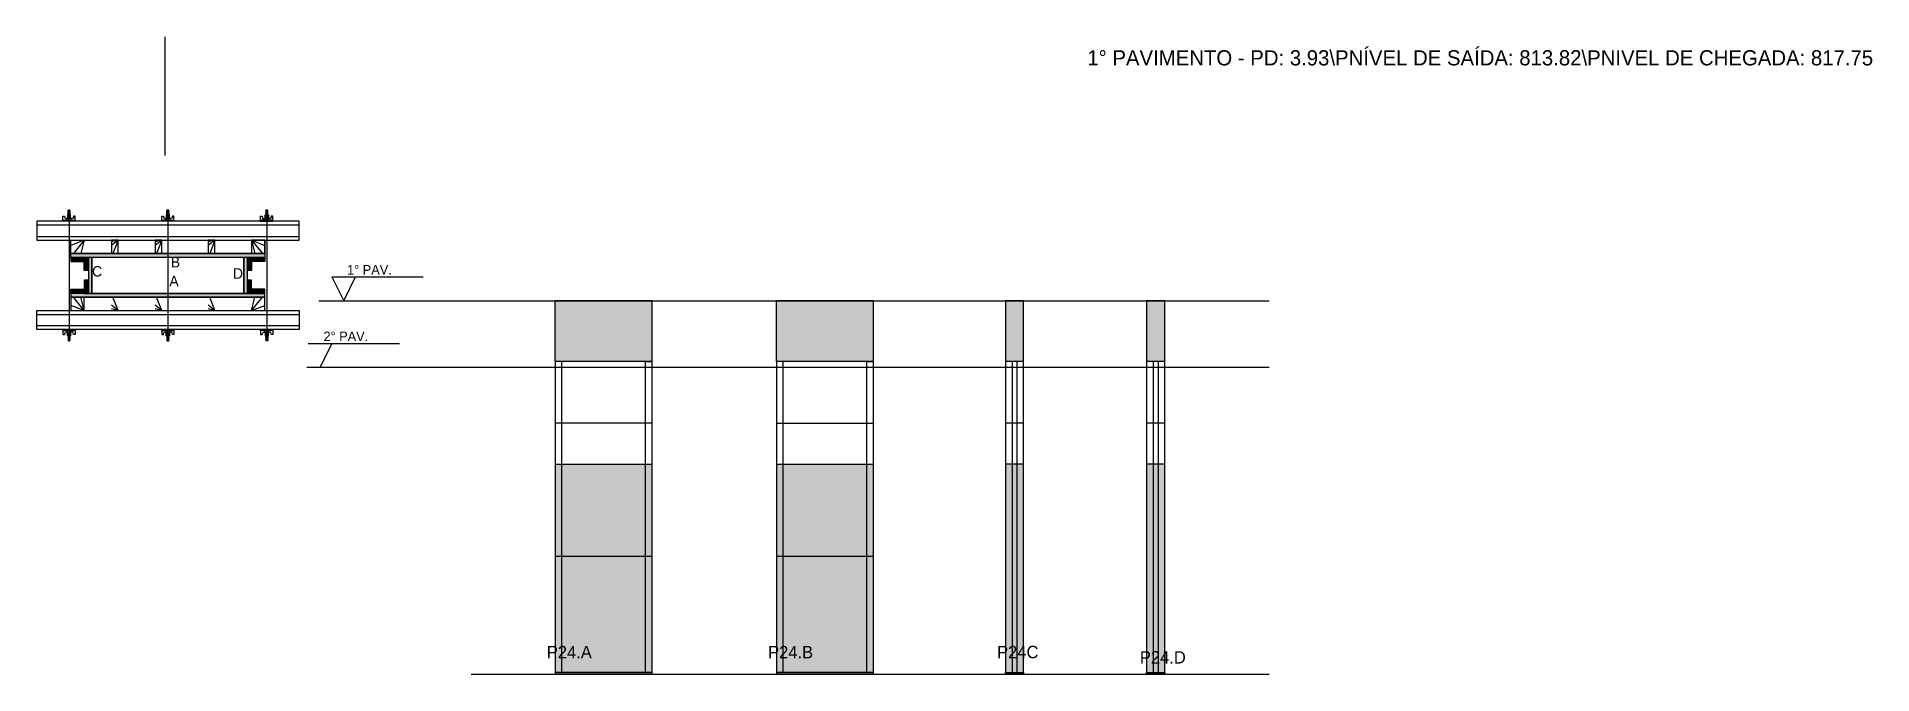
# Model space of a CAD drawing. Header units: metres. Extents: x 6286 to 8217, y 8660 to 9331.
import ezdxf

# ---------------------------------------------------------------- set-up
doc = ezdxf.new("R2010")
doc.units = ezdxf.units.M
for name, color, linetype in [('CHAPA', 7, 'Continuous'), ('COTA', 7, 'Continuous'), ('Hachura', 7, 'Continuous'), ('Madeira', 7, 'Continuous'), ('NIVEL 1° PAV.', 7, 'Continuous'), ('NIVEL 2° PAV.', 7, 'Continuous'), ('NOMENCLATURA', 7, 'Continuous'), ('Nível', 7, 'Continuous'), ('Painéis', 7, 'Continuous'), ('Perfil Metálico', 7, 'Continuous'), ('SARR_2.2x7', 7, 'Continuous'), ('SARRAFO', 7, 'Continuous'), ('Texto Seção', 7, 'Continuous'), ('TEXTO_GERAL', 7, 'Continuous')]:
    doc.layers.add(name, color=color, linetype=linetype)

msp = doc.modelspace()

# ---------------------------------------------------------------- hatches: boundary and pattern name
at = {"layer": 'COTA'}
h = msp.add_hatch(color=7, dxfattribs=at)
h.dxf.hatch_style = 1
h.paths.add_polyline_path([(6831.2, 8989.1), (6933.2, 8989.1), (6933.2, 8989.1), (6933.2, 9053.1), (6933.2, 9053.1), (6831.2, 9053.1), (6831.2, 9053.1), (6831.2, 8989.1)])
h = msp.add_hatch(color=7, dxfattribs=at)
h.dxf.hatch_style = 1
h.paths.add_polyline_path([(7064.1, 8989.1), (7166.1, 8989.1), (7166.1, 8989.1), (7166.1, 9053.1), (7166.1, 9053.1), (7064.1, 9053.1), (7064.1, 9053.1), (7064.1, 8989.1)])
h = msp.add_hatch(color=7, dxfattribs=at)
h.dxf.hatch_style = 1
h.paths.add_polyline_path([(7304.8, 8989.1), (7323.8, 8989.1), (7323.8, 8989.1), (7323.8, 9053.1), (7323.8, 9053.1), (7304.8, 9053.1), (7304.8, 9053.1), (7304.8, 8989.1)])
h = msp.add_hatch(color=7, dxfattribs=at)
h.dxf.hatch_style = 1
h.paths.add_polyline_path([(7453.3, 8989.1), (7472.3, 8989.1), (7472.3, 8989.1), (7472.3, 9053.1), (7472.3, 9053.1), (7453.3, 9053.1), (7453.3, 9053.1), (7453.3, 8989.1)])
at = {"layer": 'Hachura'}
h = msp.add_hatch(color=7, dxfattribs=at)
h.dxf.hatch_style = 1
h.paths.add_polyline_path([(6321.7, 9098.7), (6321.7, 9102.7), (6321.7, 9102.7), (6525.7, 9102.7), (6525.7, 9102.7), (6525.7, 9098.7), (6525.7, 9098.7), (6321.7, 9098.7)])
h = msp.add_hatch(color=7, dxfattribs=at)
h.dxf.hatch_style = 1
h.paths.add_polyline_path([(6321.7, 9098.7), (6321.7, 9102.7), (6321.7, 9102.7), (6525.7, 9102.7), (6525.7, 9102.7), (6525.7, 9098.7), (6525.7, 9098.7), (6321.7, 9098.7)])
h = msp.add_hatch(color=7, dxfattribs=at)
h.dxf.hatch_style = 1
h.paths.add_polyline_path([(6335.7, 9098.7), (6335.7, 9094.3), (6335.7, 9094.3), (6321.7, 9094.3), (6321.7, 9094.3), (6321.7, 9098.7), (6321.7, 9098.7), (6335.7, 9098.7)])
h = msp.add_hatch(color=7, dxfattribs=at)
h.dxf.hatch_style = 1
h.paths.add_polyline_path([(6340.1, 9098.7), (6335.7, 9098.7), (6335.7, 9098.7), (6335.7, 9084.7), (6335.7, 9084.7), (6340.1, 9084.7), (6340.1, 9084.7), (6340.1, 9098.7)])
h = msp.add_hatch(color=7, dxfattribs=at)
h.dxf.hatch_style = 1
h.paths.add_polyline_path([(6343.7, 9098.7), (6340.1, 9098.7), (6340.1, 9098.7), (6340.1, 9060.7), (6340.1, 9060.7), (6343.7, 9060.7), (6343.7, 9060.7), (6343.7, 9098.7)])
h = msp.add_hatch(color=7, dxfattribs=at)
h.dxf.hatch_style = 1
h.paths.add_polyline_path([(6343.7, 9098.7), (6340.1, 9098.7), (6340.1, 9098.7), (6340.1, 9060.7), (6340.1, 9060.7), (6343.7, 9060.7), (6343.7, 9060.7), (6343.7, 9098.7)])
h = msp.add_hatch(color=7, dxfattribs=at)
h.dxf.hatch_style = 1
h.paths.add_polyline_path([(6507.3, 9098.7), (6503.7, 9098.7), (6503.7, 9098.7), (6503.7, 9060.7), (6503.7, 9060.7), (6507.3, 9060.7), (6507.3, 9060.7), (6507.3, 9098.7)])
h = msp.add_hatch(color=7, dxfattribs=at)
h.dxf.hatch_style = 1
h.paths.add_polyline_path([(6507.3, 9098.7), (6503.7, 9098.7), (6503.7, 9098.7), (6503.7, 9060.7), (6503.7, 9060.7), (6507.3, 9060.7), (6507.3, 9060.7), (6507.3, 9098.7)])
h = msp.add_hatch(color=7, dxfattribs=at)
h.dxf.hatch_style = 1
h.paths.add_polyline_path([(6511.7, 9098.7), (6507.3, 9098.7), (6507.3, 9098.7), (6507.3, 9084.7), (6507.3, 9084.7), (6511.7, 9084.7), (6511.7, 9084.7), (6511.7, 9098.7)])
h = msp.add_hatch(color=7, dxfattribs=at)
h.dxf.hatch_style = 1
h.paths.add_polyline_path([(6511.7, 9098.7), (6511.7, 9094.3), (6511.7, 9094.3), (6525.7, 9094.3), (6525.7, 9094.3), (6525.7, 9098.7), (6525.7, 9098.7), (6511.7, 9098.7)])
h = msp.add_hatch(color=7, dxfattribs=at)
h.dxf.hatch_style = 1
h.paths.add_polyline_path([(6335.7, 9060.7), (6335.7, 9065.1), (6335.7, 9065.1), (6321.7, 9065.1), (6321.7, 9065.1), (6321.7, 9060.7), (6321.7, 9060.7), (6335.7, 9060.7)])
h = msp.add_hatch(color=7, dxfattribs=at)
h.dxf.hatch_style = 1
h.paths.add_polyline_path([(6321.7, 9060.7), (6321.7, 9056.7), (6321.7, 9056.7), (6525.7, 9056.7), (6525.7, 9056.7), (6525.7, 9060.7), (6525.7, 9060.7), (6321.7, 9060.7)])
h = msp.add_hatch(color=7, dxfattribs=at)
h.dxf.hatch_style = 1
h.paths.add_polyline_path([(6321.7, 9060.7), (6321.7, 9056.7), (6321.7, 9056.7), (6525.7, 9056.7), (6525.7, 9056.7), (6525.7, 9060.7), (6525.7, 9060.7), (6321.7, 9060.7)])
h = msp.add_hatch(color=7, dxfattribs=at)
h.dxf.hatch_style = 1
h.paths.add_polyline_path([(6340.1, 9060.7), (6335.7, 9060.7), (6335.7, 9060.7), (6335.7, 9074.7), (6335.7, 9074.7), (6340.1, 9074.7), (6340.1, 9074.7), (6340.1, 9060.7)])
h = msp.add_hatch(color=7, dxfattribs=at)
h.dxf.hatch_style = 1
h.paths.add_polyline_path([(6511.7, 9060.7), (6507.3, 9060.7), (6507.3, 9060.7), (6507.3, 9074.7), (6507.3, 9074.7), (6511.7, 9074.7), (6511.7, 9074.7), (6511.7, 9060.7)])
h = msp.add_hatch(color=7, dxfattribs=at)
h.dxf.hatch_style = 1
h.paths.add_polyline_path([(6511.7, 9060.7), (6511.7, 9065.1), (6511.7, 9065.1), (6525.7, 9065.1), (6525.7, 9065.1), (6525.7, 9060.7), (6525.7, 9060.7), (6511.7, 9060.7)])
h = msp.add_hatch(color=7, dxfattribs=at)
h.dxf.hatch_style = 1
h.paths.add_polyline_path([(6933.2, 8660.1), (6933.2, 8881.1), (6933.2, 8881.1), (6831.2, 8881.1), (6831.2, 8881.1), (6831.2, 8660.1), (6831.2, 8660.1), (6933.2, 8660.1), (6933.2, 8660.1)])
h = msp.add_hatch(color=7, dxfattribs=at)
h.dxf.hatch_style = 1
h.paths.add_polyline_path([(7166.1, 8660.1), (7166.1, 8881.1), (7166.1, 8881.1), (7064.1, 8881.1), (7064.1, 8881.1), (7064.1, 8660.1), (7064.1, 8660.1), (7166.1, 8660.1), (7166.1, 8660.1)])
h = msp.add_hatch(color=7, dxfattribs=at)
h.dxf.hatch_style = 1
h.paths.add_polyline_path([(7323.8, 8660.1), (7323.8, 8881.1), (7323.8, 8881.1), (7304.8, 8881.1), (7304.8, 8881.1), (7304.8, 8660.1), (7304.8, 8660.1), (7323.8, 8660.1), (7323.8, 8660.1)])
h = msp.add_hatch(color=7, dxfattribs=at)
h.dxf.hatch_style = 1
h.paths.add_polyline_path([(7472.3, 8660.1), (7472.3, 8881.1), (7472.3, 8881.1), (7453.3, 8881.1), (7453.3, 8881.1), (7453.3, 8660.1), (7453.3, 8660.1), (7472.3, 8660.1)])

# ---------------------------------------------------------------- linework, layer by layer
at = {"layer": 'CHAPA', "color": 7, "lineweight": 25}
for points in [[(6321.7, 9098.7), (6321.7, 9102.7), (6525.7, 9102.7), (6525.7, 9098.7)], [(6321.7, 9098.7), (6321.7, 9102.7), (6525.7, 9102.7), (6525.7, 9098.7)], [(6343.7, 9098.7), (6340.1, 9098.7), (6340.1, 9060.7), (6343.7, 9060.7)], [(6343.7, 9098.7), (6340.1, 9098.7), (6340.1, 9060.7), (6343.7, 9060.7)], [(6507.3, 9098.7), (6503.7, 9098.7), (6503.7, 9060.7), (6507.3, 9060.7)], [(6507.3, 9098.7), (6503.7, 9098.7), (6503.7, 9060.7), (6507.3, 9060.7)], [(6321.7, 9060.7), (6321.7, 9056.7), (6525.7, 9056.7), (6525.7, 9060.7)], [(6321.7, 9060.7), (6321.7, 9056.7), (6525.7, 9056.7), (6525.7, 9060.7)]]:
    msp.add_lwpolyline(points, close=True, dxfattribs=at)
at = {"layer": 'COTA', "color": 7, "lineweight": 25}
for p, q in [((6933.2, 9053.1), (6831.2, 9053.1)), ((6831.2, 8989.1), (6831.2, 9053.1)), ((6933.2, 8989.1), (6933.2, 9053.1)), ((7166.1, 9053.1), (7064.1, 9053.1)), ((7064.1, 8989.1), (7064.1, 9053.1)), ((7166.1, 8989.1), (7166.1, 9053.1))]:
    msp.add_line(p, q, dxfattribs=at)
for points in [[(7323.8, 8989.1), (7323.8, 9053.1), (7304.8, 9053.1), (7304.8, 8989.1)], [(7472.3, 8989.1), (7472.3, 9053.1), (7453.3, 9053.1), (7453.3, 8989.1)]]:
    msp.add_lwpolyline(points, dxfattribs=at)
at = {"layer": 'Defpoints', "color": 7, "lineweight": 25}
msp.add_line((6420.7, 9205.8), (6420.7, 9330.8), dxfattribs=at)
at = {"layer": 'Hachura', "color": 7, "lineweight": 25}
for p, q in [((6313.2, 9136.7), (6313.2, 9141.9)), ((6313.2, 9141.9), (6314.9, 9141.9)), ((6313.2, 9137.7), (6326.1, 9137.7)), ((6313.2, 9137.7), (6318.4, 9137.7)), ((6326.1, 9136.7), (6313.2, 9136.7)), ((6313.4, 9137.7), (6313.4, 9136.7)), ((6313.6, 9137.7), (6313.6, 9136.7)), ((6313.9, 9137.7), (6313.9, 9136.7)), ((6314.4, 9137.7), (6314.4, 9136.7)), ((6314.9, 9141.9), (6315.5, 9139.7)), ((6315.2, 9137.7), (6315.2, 9136.7)), ((6315.8, 9139.5), (6317.7, 9139.5)), ((6316.6, 9137.7), (6316.6, 9136.7)), ((6325.2, 9136.7), (6317.4, 9136.7)), ((6317.7, 9140.2), (6321.6, 9140.2)), ((6317.7, 9137.7), (6317.7, 9140.2)), ((6319.7, 9137.7), (6317.7, 9137.7)), ((6321.3, 9143.5), (6318, 9143.5)), ((6318, 9143.5), (6318, 9140.2)), ((6321.3, 9143.4), (6318, 9143.4)), ((6318.4, 9137.7), (6319, 9137.7)), ((6320.7, 9146.5), (6318.5, 9147.6)), ((6320.7, 9145.3), (6318.5, 9146.4)), ((6320.7, 9144.2), (6318.5, 9145.2)), ((6319.8, 9143.5), (6318.5, 9144.1)), ((6318.6, 9148.2), (6319, 9148.5)), ((6318.6, 9147.9), (6318.6, 9148.2)), ((6318.6, 9148.2), (6318.6, 9148.2)), ((6320.6, 9148.2), (6318.6, 9148.2)), ((6318.6, 9147.9), (6320.6, 9146.9)), ((6318.6, 9147.9), (6320.6, 9146.9)), ((6318.6, 9147.8), (6320.7, 9146.7)), ((6318.6, 9146.7), (6318.6, 9147.4)), ((6320.6, 9146.4), (6318.6, 9147.4)), ((6318.6, 9146.7), (6320.6, 9145.8)), ((6318.6, 9146.7), (6320.7, 9145.6)), ((6318.6, 9145.6), (6318.6, 9146.2)), ((6320.6, 9145.3), (6318.6, 9146.2)), ((6318.6, 9146), (6318.6, 9146.2)), ((6318.6, 9145.6), (6320.6, 9144.6)), ((6318.6, 9145.5), (6320.7, 9144.4)), ((6318.6, 9144.4), (6318.6, 9145.1)), ((6320.6, 9144.1), (6318.6, 9145.1)), ((6318.6, 9144.4), (6320.6, 9143.5)), ((6319.5, 9143.5), (6318.6, 9143.9)), ((6318.6, 9143.5), (6318.6, 9143.9)), ((6318.7, 9137.3), (6318.7, 9137.5)), ((6318.7, 9136.9), (6318.7, 9137.3)), ((6319, 9148.5), (6320.2, 9148.5)), ((6319, 9143.5), (6319, 9140.2)), ((6320.6, 9147.6), (6319.3, 9148.2)), ((6319.4, 9137.7), (6319.4, 9139.6)), ((6320.7, 9147.7), (6319.5, 9148.2)), ((6319.7, 9147.5), (6319.7, 9015.7)), ((6319.7, 9137.7), (6319.7, 9136.7)), ((6319.9, 9139.6), (6319.9, 9137.7)), ((6320.1, 9148.2), (6320.7, 9147.9)), ((6320.6, 9148.2), (6320.2, 9148.5)), ((6320.3, 9148.2), (6320.6, 9148.1)), ((6320.6, 9148.1), (6320.6, 9148.2)), ((6320.6, 9147.6), (6320.6, 9146.9)), ((6320.6, 9145.8), (6320.6, 9146.4)), ((6320.6, 9145), (6320.6, 9145.3)), ((6320.6, 9145), (6320.6, 9144.6)), ((6320.6, 9144.1), (6320.6, 9143.5)), ((6320.6, 9143.5), (6320.6, 9140.2)), ((6320.6, 9137.5), (6320.6, 9137.1)), ((6321.3, 9140.2), (6321.3, 9143.5)), ((6321.6, 9140.2), (6321.3, 9140.2)), ((6321.6, 9140.2), (6321.3, 9140.2)), ((6321.6, 9140.2), (6321.6, 9137.7)), ((6323.5, 9139.5), (6321.6, 9139.5)), ((6322.7, 9137.7), (6322.7, 9136.7)), ((6324.4, 9141.9), (6323.9, 9139.7)), ((6324.1, 9137.7), (6324.1, 9136.7)), ((6326.1, 9141.9), (6324.4, 9141.9)), ((6325, 9137.7), (6325, 9136.7)), ((6325.4, 9137.7), (6325.4, 9136.7)), ((6325.8, 9137.7), (6325.8, 9136.7)), ((6326, 9137.7), (6326, 9136.7)), ((6326.1, 9137.7), (6326.1, 9141.9)), ((6326.1, 9137.7), (6326.1, 9136.7)), ((6417.2, 9136.7), (6417.2, 9141.9)), ((6417.2, 9141.9), (6418.9, 9141.9)), ((6417.2, 9137.7), (6430.1, 9137.7)), ((6417.2, 9137.7), (6422.4, 9137.7)), ((6430.1, 9136.7), (6417.2, 9136.7)), ((6417.4, 9137.7), (6417.4, 9136.7)), ((6417.6, 9137.7), (6417.6, 9136.7)), ((6417.9, 9137.7), (6417.9, 9136.7)), ((6418.4, 9137.7), (6418.4, 9136.7)), ((6418.9, 9141.9), (6419.5, 9139.7)), ((6419.2, 9137.7), (6419.2, 9136.7)), ((6419.8, 9139.5), (6421.7, 9139.5)), ((6420.6, 9137.7), (6420.6, 9136.7)), ((6429.2, 9136.7), (6421.4, 9136.7)), ((6421.7, 9140.2), (6425.6, 9140.2)), ((6421.7, 9137.7), (6421.7, 9140.2)), ((6423.7, 9137.7), (6421.7, 9137.7)), ((6425.3, 9143.5), (6422, 9143.5)), ((6422, 9143.5), (6422, 9140.2)), ((6425.3, 9143.4), (6422, 9143.4)), ((6422.4, 9137.7), (6423, 9137.7)), ((6424.7, 9146.5), (6422.5, 9147.6)), ((6424.7, 9145.3), (6422.5, 9146.4)), ((6424.7, 9144.2), (6422.5, 9145.2)), ((6423.8, 9143.5), (6422.5, 9144.1)), ((6422.6, 9148.2), (6423, 9148.5)), ((6422.6, 9147.9), (6422.6, 9148.2)), ((6422.6, 9148.2), (6422.6, 9148.2)), ((6424.6, 9148.2), (6422.6, 9148.2)), ((6422.6, 9147.9), (6424.6, 9146.9)), ((6422.6, 9147.9), (6424.6, 9146.9)), ((6422.6, 9147.8), (6424.7, 9146.7)), ((6422.6, 9146.7), (6422.6, 9147.4)), ((6424.6, 9146.4), (6422.6, 9147.4)), ((6422.6, 9146.7), (6424.6, 9145.8)), ((6422.6, 9146.7), (6424.7, 9145.6)), ((6422.6, 9145.6), (6422.6, 9146.2)), ((6424.6, 9145.3), (6422.6, 9146.2)), ((6422.6, 9146), (6422.6, 9146.2)), ((6422.6, 9145.6), (6424.6, 9144.6)), ((6422.6, 9145.5), (6424.7, 9144.4)), ((6422.6, 9144.4), (6422.6, 9145.1)), ((6424.6, 9144.1), (6422.6, 9145.1)), ((6422.6, 9144.4), (6424.6, 9143.5)), ((6423.5, 9143.5), (6422.6, 9143.9)), ((6422.6, 9143.5), (6422.6, 9143.9)), ((6422.7, 9137.3), (6422.7, 9137.5)), ((6422.7, 9136.9), (6422.7, 9137.3)), ((6423, 9148.5), (6424.2, 9148.5)), ((6423, 9143.5), (6423, 9140.2)), ((6424.6, 9147.6), (6423.3, 9148.2)), ((6423.4, 9137.7), (6423.4, 9139.6)), ((6424.7, 9147.7), (6423.5, 9148.2)), ((6423.7, 9147.5), (6423.7, 9015.7)), ((6423.7, 9137.7), (6423.7, 9136.7)), ((6423.9, 9139.6), (6423.9, 9137.7)), ((6424.1, 9148.2), (6424.7, 9147.9)), ((6424.6, 9148.2), (6424.2, 9148.5)), ((6424.3, 9148.2), (6424.6, 9148.1)), ((6424.6, 9148.1), (6424.6, 9148.2)), ((6424.6, 9147.6), (6424.6, 9146.9)), ((6424.6, 9145.8), (6424.6, 9146.4)), ((6424.6, 9145), (6424.6, 9145.3)), ((6424.6, 9145), (6424.6, 9144.6)), ((6424.6, 9144.1), (6424.6, 9143.5)), ((6424.6, 9143.5), (6424.6, 9140.2)), ((6424.6, 9137.5), (6424.6, 9137.1)), ((6425.3, 9140.2), (6425.3, 9143.5)), ((6425.6, 9140.2), (6425.3, 9140.2)), ((6425.6, 9140.2), (6425.3, 9140.2)), ((6425.6, 9140.2), (6425.6, 9137.7)), ((6427.5, 9139.5), (6425.6, 9139.5)), ((6426.7, 9137.7), (6426.7, 9136.7)), ((6428.4, 9141.9), (6427.9, 9139.7)), ((6428.1, 9137.7), (6428.1, 9136.7)), ((6430.1, 9141.9), (6428.4, 9141.9)), ((6429, 9137.7), (6429, 9136.7)), ((6429.4, 9137.7), (6429.4, 9136.7)), ((6429.8, 9137.7), (6429.8, 9136.7)), ((6430, 9137.7), (6430, 9136.7)), ((6430.1, 9137.7), (6430.1, 9141.9)), ((6430.1, 9137.7), (6430.1, 9136.7)), ((6521.2, 9137.7), (6521.2, 9141.9)), ((6521.2, 9141.9), (6522.9, 9141.9)), ((6534.1, 9137.7), (6521.2, 9137.7)), ((6521.2, 9137.7), (6521.2, 9136.7)), ((6521.2, 9136.7), (6534.1, 9136.7)), ((6521.4, 9137.7), (6521.4, 9136.7)), ((6521.6, 9137.7), (6521.6, 9136.7)), ((6521.9, 9137.7), (6521.9, 9136.7)), ((6522.2, 9136.7), (6530, 9136.7)), ((6522.4, 9137.7), (6522.4, 9136.7)), ((6522.9, 9141.9), (6523.5, 9139.7)), ((6523.2, 9137.7), (6523.2, 9136.7)), ((6523.8, 9139.5), (6525.7, 9139.5)), ((6524.6, 9137.7), (6524.6, 9136.7)), ((6529.6, 9140.2), (6525.7, 9140.2)), ((6525.7, 9140.2), (6525.7, 9137.7)), ((6525.7, 9140.2), (6526, 9140.2)), ((6525.7, 9140.2), (6526, 9140.2)), ((6526, 9143.5), (6529.4, 9143.5)), ((6526, 9140.2), (6526, 9143.5)), ((6526, 9143.4), (6529.4, 9143.4)), ((6527.3, 9148.2), (6526.6, 9147.9)), ((6528.8, 9147.8), (6526.6, 9146.7)), ((6528.8, 9146.7), (6526.6, 9145.6)), ((6528.8, 9145.5), (6526.6, 9144.4)), ((6526.7, 9147.7), (6527.8, 9148.2)), ((6526.7, 9146.5), (6528.8, 9147.6)), ((6526.7, 9145.3), (6528.8, 9146.4)), ((6526.7, 9144.2), (6528.8, 9145.2)), ((6526.7, 9137.5), (6526.7, 9137.1)), ((6526.8, 9148.2), (6527.1, 9148.5)), ((6527, 9148.2), (6526.8, 9148.1)), ((6526.8, 9148.1), (6526.8, 9148.2)), ((6526.8, 9147.6), (6528.1, 9148.2)), ((6526.8, 9148.2), (6528.7, 9148.2)), ((6528.7, 9147.9), (6526.8, 9146.9)), ((6528.7, 9147.9), (6526.8, 9146.9)), ((6526.8, 9147.6), (6526.8, 9146.9)), ((6526.8, 9146.4), (6528.7, 9147.4)), ((6528.7, 9146.7), (6526.8, 9145.8)), ((6526.8, 9145.8), (6526.8, 9146.4)), ((6526.8, 9145.3), (6528.7, 9146.2)), ((6528.7, 9145.6), (6526.8, 9144.6)), ((6526.8, 9145), (6526.8, 9145.3)), ((6526.8, 9144.1), (6528.7, 9145.1)), ((6526.8, 9145), (6526.8, 9144.6)), ((6528.7, 9144.4), (6526.8, 9143.5)), ((6526.8, 9144.1), (6526.8, 9143.5)), ((6526.8, 9143.5), (6526.8, 9140.2)), ((6528.4, 9148.5), (6527.1, 9148.5)), ((6527.5, 9143.5), (6528.8, 9144.1)), ((6527.5, 9139.6), (6527.5, 9137.7)), ((6527.7, 9147.5), (6527.7, 9015.7)), ((6527.7, 9137.7), (6529.6, 9137.7)), ((6527.7, 9137.7), (6527.7, 9136.7)), ((6527.8, 9143.5), (6528.7, 9143.9)), ((6528, 9137.7), (6528, 9139.6)), ((6528.3, 9143.5), (6528.3, 9140.2)), ((6529, 9137.7), (6528.3, 9137.7)), ((6528.7, 9148.2), (6528.4, 9148.5)), ((6528.6, 9137.3), (6528.6, 9137.5)), ((6528.6, 9136.9), (6528.6, 9137.3)), ((6528.7, 9147.9), (6528.7, 9148.2)), ((6528.7, 9148.2), (6528.7, 9148.2)), ((6528.7, 9146.7), (6528.7, 9147.4)), ((6528.7, 9145.6), (6528.7, 9146.2)), ((6528.7, 9146), (6528.7, 9146.2)), ((6528.7, 9144.4), (6528.7, 9145.1)), ((6528.7, 9143.5), (6528.7, 9143.9)), ((6534.1, 9137.7), (6529, 9137.7)), ((6529.4, 9143.5), (6529.4, 9140.2)), ((6529.6, 9137.7), (6529.6, 9140.2)), ((6531.6, 9139.5), (6529.6, 9139.5)), ((6530.7, 9137.7), (6530.7, 9136.7)), ((6532.4, 9141.9), (6531.9, 9139.7)), ((6532.1, 9137.7), (6532.1, 9136.7)), ((6534.1, 9141.9), (6532.4, 9141.9)), ((6533, 9137.7), (6533, 9136.7)), ((6533.4, 9137.7), (6533.4, 9136.7)), ((6533.8, 9137.7), (6533.8, 9136.7)), ((6534, 9137.7), (6534, 9136.7)), ((6534.1, 9136.7), (6534.1, 9141.9)), ((6326.1, 9022.7), (6313.2, 9022.7)), ((6313.2, 9022.7), (6313.2, 9017.6)), ((6313.2, 9021.8), (6326.1, 9021.8)), ((6313.2, 9021.8), (6318.4, 9021.8)), ((6313.4, 9021.8), (6313.4, 9022.8)), ((6313.6, 9021.8), (6313.6, 9022.8)), ((6313.9, 9021.8), (6313.9, 9022.8)), ((6314.4, 9021.8), (6314.4, 9022.8)), ((6314.9, 9017.6), (6315.5, 9019.8)), ((6315.2, 9021.8), (6315.2, 9022.8)), ((6315.8, 9020), (6317.7, 9020)), ((6316.6, 9021.8), (6316.6, 9022.8)), ((6325.2, 9022.7), (6317.4, 9022.7)), ((6319.7, 9021.8), (6317.7, 9021.8)), ((6317.7, 9021.8), (6317.7, 9019.3)), ((6317.7, 9019.3), (6321.6, 9019.3)), ((6318, 9016), (6318, 9019.3)), ((6318.4, 9021.8), (6319, 9021.8)), ((6318.7, 9022.6), (6318.7, 9022.2)), ((6318.7, 9022.2), (6318.7, 9022)), ((6319, 9016), (6319, 9019.3)), ((6319.4, 9021.8), (6319.4, 9019.8)), ((6319.7, 9021.8), (6319.7, 9022.7)), ((6319.9, 9019.8), (6319.9, 9021.8)), ((6320.6, 9022), (6320.6, 9022.4)), ((6320.6, 9016), (6320.6, 9019.3)), ((6321.3, 9019.3), (6321.3, 9016)), ((6321.6, 9019.3), (6321.3, 9019.3)), ((6321.6, 9019.3), (6321.3, 9019.3)), ((6321.6, 9019.3), (6321.6, 9021.8)), ((6323.5, 9020), (6321.6, 9020)), ((6322.7, 9021.8), (6322.7, 9022.7)), ((6324.4, 9017.6), (6323.9, 9019.8)), ((6324.1, 9021.8), (6324.1, 9022.8)), ((6325, 9021.8), (6325, 9022.8)), ((6325.4, 9021.8), (6325.4, 9022.8)), ((6325.8, 9021.8), (6325.8, 9022.8)), ((6326, 9021.8), (6326, 9022.8)), ((6326.1, 9021.8), (6326.1, 9022.7)), ((6326.1, 9021.8), (6326.1, 9017.6)), ((6430.1, 9022.7), (6417.2, 9022.7)), ((6417.2, 9022.7), (6417.2, 9017.6)), ((6417.2, 9021.8), (6430.1, 9021.8)), ((6417.2, 9021.8), (6422.4, 9021.8)), ((6417.4, 9021.8), (6417.4, 9022.8)), ((6417.6, 9021.8), (6417.6, 9022.8)), ((6417.9, 9021.8), (6417.9, 9022.8)), ((6418.4, 9021.8), (6418.4, 9022.8)), ((6418.9, 9017.6), (6419.5, 9019.8)), ((6419.2, 9021.8), (6419.2, 9022.8)), ((6419.8, 9020), (6421.7, 9020)), ((6420.6, 9021.8), (6420.6, 9022.8)), ((6429.2, 9022.7), (6421.4, 9022.7)), ((6423.7, 9021.8), (6421.7, 9021.8)), ((6421.7, 9021.8), (6421.7, 9019.3)), ((6421.7, 9019.3), (6425.6, 9019.3)), ((6422, 9016), (6422, 9019.3)), ((6422.4, 9021.8), (6423, 9021.8)), ((6422.7, 9022.6), (6422.7, 9022.2)), ((6422.7, 9022.2), (6422.7, 9022)), ((6423, 9016), (6423, 9019.3)), ((6423.4, 9021.8), (6423.4, 9019.8)), ((6423.7, 9021.8), (6423.7, 9022.7)), ((6423.9, 9019.8), (6423.9, 9021.8)), ((6424.6, 9022), (6424.6, 9022.4)), ((6424.6, 9016), (6424.6, 9019.3)), ((6425.3, 9019.3), (6425.3, 9016)), ((6425.6, 9019.3), (6425.3, 9019.3)), ((6425.6, 9019.3), (6425.3, 9019.3)), ((6425.6, 9019.3), (6425.6, 9021.8)), ((6427.5, 9020), (6425.6, 9020)), ((6426.7, 9021.8), (6426.7, 9022.7)), ((6428.4, 9017.6), (6427.9, 9019.8)), ((6428.1, 9021.8), (6428.1, 9022.8)), ((6429, 9021.8), (6429, 9022.8)), ((6429.4, 9021.8), (6429.4, 9022.8)), ((6429.8, 9021.8), (6429.8, 9022.8)), ((6430, 9021.8), (6430, 9022.8)), ((6430.1, 9021.8), (6430.1, 9022.7)), ((6430.1, 9021.8), (6430.1, 9017.6)), ((6521.2, 9022.7), (6534.1, 9022.7)), ((6521.2, 9021.8), (6521.2, 9022.7)), ((6534.1, 9021.8), (6521.2, 9021.8)), ((6521.2, 9021.8), (6521.2, 9017.6)), ((6521.4, 9021.8), (6521.4, 9022.8)), ((6521.6, 9021.8), (6521.6, 9022.8)), ((6521.9, 9021.8), (6521.9, 9022.8)), ((6522.2, 9022.7), (6530, 9022.7)), ((6522.4, 9021.8), (6522.4, 9022.8)), ((6522.9, 9017.6), (6523.5, 9019.8)), ((6523.2, 9021.8), (6523.2, 9022.8)), ((6523.8, 9020), (6525.7, 9020)), ((6524.6, 9021.8), (6524.6, 9022.7)), ((6525.7, 9019.3), (6525.7, 9021.8)), ((6529.6, 9019.3), (6525.7, 9019.3)), ((6525.7, 9019.3), (6526, 9019.3)), ((6525.7, 9019.3), (6526, 9019.3)), ((6526, 9019.3), (6526, 9016)), ((6526.7, 9022), (6526.7, 9022.4)), ((6526.8, 9016), (6526.8, 9019.3)), ((6527.5, 9019.8), (6527.5, 9021.8)), ((6527.7, 9021.8), (6527.7, 9022.7)), ((6527.7, 9021.8), (6529.6, 9021.8)), ((6528, 9021.8), (6528, 9019.8)), ((6529, 9021.8), (6528.3, 9021.8)), ((6528.3, 9016), (6528.3, 9019.3)), ((6528.6, 9022.6), (6528.6, 9022.2)), ((6528.6, 9022.2), (6528.6, 9022)), ((6534.1, 9021.8), (6529, 9021.8)), ((6529.4, 9016), (6529.4, 9019.3)), ((6529.6, 9021.8), (6529.6, 9019.3)), ((6531.6, 9020), (6529.6, 9020)), ((6530.7, 9021.8), (6530.7, 9022.8)), ((6532.4, 9017.6), (6531.9, 9019.8)), ((6532.1, 9021.8), (6532.1, 9022.8)), ((6533, 9021.8), (6533, 9022.8)), ((6533.4, 9021.8), (6533.4, 9022.8)), ((6533.8, 9021.8), (6533.8, 9022.8)), ((6534, 9021.8), (6534, 9022.8)), ((6534.1, 9022.7), (6534.1, 9017.6)), ((6313.2, 9017.6), (6314.9, 9017.6)), ((6321.3, 9016.1), (6318, 9016.1)), ((6321.3, 9016), (6318, 9016)), ((6319.8, 9016), (6318.5, 9015.4)), ((6320.7, 9015.3), (6318.5, 9014.2)), ((6320.7, 9014.2), (6318.5, 9013.1)), ((6320.7, 9013), (6318.5, 9011.9)), ((6318.6, 9015.1), (6320.6, 9016)), ((6319.5, 9016), (6318.6, 9015.6)), ((6318.6, 9016), (6318.6, 9015.6)), ((6320.6, 9015.4), (6318.6, 9014.4)), ((6318.6, 9015.1), (6318.6, 9014.4)), ((6318.6, 9014), (6320.7, 9015.1)), ((6318.6, 9013.9), (6320.6, 9014.9)), ((6320.6, 9014.2), (6318.6, 9013.3)), ((6318.6, 9013.9), (6318.6, 9013.3)), ((6318.6, 9012.8), (6320.7, 9013.9)), ((6318.6, 9012.8), (6320.6, 9013.7)), ((6318.6, 9013.5), (6318.6, 9013.3)), ((6320.6, 9013.1), (6318.6, 9012.1)), ((6318.6, 9012.8), (6318.6, 9012.1)), ((6318.6, 9011.7), (6320.7, 9012.8)), ((6318.6, 9011.6), (6320.6, 9012.6)), ((6318.6, 9011.6), (6320.6, 9012.6)), ((6318.6, 9011.6), (6318.6, 9011.3)), ((6318.6, 9011.3), (6318.6, 9011.3)), ((6318.6, 9011.3), (6319, 9010.9)), ((6320.6, 9011.3), (6318.6, 9011.3)), ((6319, 9010.9), (6320.2, 9010.9)), ((6320.6, 9011.9), (6319.3, 9011.3)), ((6320.7, 9011.8), (6319.5, 9011.3)), ((6320.1, 9011.3), (6320.7, 9011.6)), ((6320.6, 9011.3), (6320.2, 9010.9)), ((6320.3, 9011.3), (6320.6, 9011.4)), ((6320.6, 9015.4), (6320.6, 9016)), ((6320.6, 9014.4), (6320.6, 9014.9)), ((6320.6, 9014.4), (6320.6, 9014.2)), ((6320.6, 9013.7), (6320.6, 9013.1)), ((6320.6, 9011.9), (6320.6, 9012.6)), ((6320.6, 9011.4), (6320.6, 9011.3)), ((6326.1, 9017.6), (6324.4, 9017.6)), ((6417.2, 9017.6), (6418.9, 9017.6)), ((6425.3, 9016.1), (6422, 9016.1)), ((6425.3, 9016), (6422, 9016)), ((6423.8, 9016), (6422.5, 9015.4)), ((6424.7, 9015.3), (6422.5, 9014.2)), ((6424.7, 9014.2), (6422.5, 9013.1)), ((6424.7, 9013), (6422.5, 9011.9)), ((6422.6, 9015.1), (6424.6, 9016)), ((6423.5, 9016), (6422.6, 9015.6)), ((6422.6, 9016), (6422.6, 9015.6)), ((6424.6, 9015.4), (6422.6, 9014.4)), ((6422.6, 9015.1), (6422.6, 9014.4)), ((6422.6, 9014), (6424.7, 9015.1)), ((6422.6, 9013.9), (6424.6, 9014.9)), ((6424.6, 9014.2), (6422.6, 9013.3)), ((6422.6, 9013.9), (6422.6, 9013.3)), ((6422.6, 9012.8), (6424.7, 9013.9)), ((6422.6, 9012.8), (6424.6, 9013.7)), ((6422.6, 9013.5), (6422.6, 9013.3)), ((6424.6, 9013.1), (6422.6, 9012.1)), ((6422.6, 9012.8), (6422.6, 9012.1)), ((6422.6, 9011.7), (6424.7, 9012.8)), ((6422.6, 9011.6), (6424.6, 9012.6)), ((6422.6, 9011.6), (6424.6, 9012.6)), ((6422.6, 9011.6), (6422.6, 9011.3)), ((6422.6, 9011.3), (6422.6, 9011.3)), ((6422.6, 9011.3), (6423, 9010.9)), ((6424.6, 9011.3), (6422.6, 9011.3)), ((6423, 9010.9), (6424.2, 9010.9)), ((6424.6, 9011.9), (6423.3, 9011.3)), ((6424.7, 9011.8), (6423.5, 9011.3)), ((6424.1, 9011.3), (6424.7, 9011.6)), ((6424.6, 9011.3), (6424.2, 9010.9)), ((6424.3, 9011.3), (6424.6, 9011.4)), ((6424.6, 9015.4), (6424.6, 9016)), ((6424.6, 9014.4), (6424.6, 9014.9)), ((6424.6, 9014.4), (6424.6, 9014.2)), ((6424.6, 9013.7), (6424.6, 9013.1)), ((6424.6, 9011.9), (6424.6, 9012.6)), ((6424.6, 9011.4), (6424.6, 9011.3)), ((6430.1, 9017.6), (6428.4, 9017.6)), ((6521.2, 9017.6), (6522.9, 9017.6)), ((6526, 9016.1), (6529.4, 9016.1)), ((6526, 9016), (6529.4, 9016)), ((6528.8, 9014), (6526.6, 9015.1)), ((6528.8, 9012.8), (6526.6, 9013.9)), ((6528.8, 9011.7), (6526.6, 9012.8)), ((6527.3, 9011.3), (6526.6, 9011.6)), ((6526.7, 9015.3), (6528.8, 9014.2)), ((6526.7, 9014.2), (6528.8, 9013.1)), ((6526.7, 9013), (6528.8, 9011.9)), ((6526.7, 9011.8), (6527.8, 9011.3)), ((6526.8, 9015.4), (6526.8, 9016)), ((6528.7, 9015.1), (6526.8, 9016)), ((6526.8, 9015.4), (6528.7, 9014.4)), ((6526.8, 9014.4), (6526.8, 9014.9)), ((6528.7, 9013.9), (6526.8, 9014.9)), ((6526.8, 9014.4), (6526.8, 9014.2)), ((6526.8, 9014.2), (6528.7, 9013.3)), ((6526.8, 9013.7), (6526.8, 9013.1)), ((6528.7, 9012.8), (6526.8, 9013.7)), ((6526.8, 9013.1), (6528.7, 9012.1)), ((6528.7, 9011.6), (6526.8, 9012.6)), ((6526.8, 9011.9), (6526.8, 9012.6)), ((6528.7, 9011.6), (6526.8, 9012.6)), ((6526.8, 9011.9), (6528.1, 9011.3)), ((6527, 9011.3), (6526.8, 9011.4)), ((6526.8, 9011.4), (6526.8, 9011.3)), ((6526.8, 9011.3), (6527.1, 9010.9)), ((6526.8, 9011.3), (6528.7, 9011.3)), ((6528.4, 9010.9), (6527.1, 9010.9)), ((6527.5, 9016), (6528.8, 9015.4)), ((6527.8, 9016), (6528.7, 9015.6)), ((6528.7, 9011.3), (6528.4, 9010.9)), ((6528.7, 9016), (6528.7, 9015.6)), ((6528.7, 9015.1), (6528.7, 9014.4)), ((6528.7, 9013.9), (6528.7, 9013.3)), ((6528.7, 9013.5), (6528.7, 9013.3)), ((6528.7, 9012.8), (6528.7, 9012.1)), ((6528.7, 9011.6), (6528.7, 9011.3)), ((6528.7, 9011.3), (6528.7, 9011.3)), ((6534.1, 9017.6), (6532.4, 9017.6))]:
    msp.add_line(p, q, dxfattribs=at)
at = {"layer": 'Madeira', "color": 7, "lineweight": 25}
for p, q in [((6335.7, 9116.7), (6321.7, 9111.3)), ((6335.7, 9116.7), (6324.2, 9102.8)), ((6335.7, 9116.7), (6332.2, 9102.7)), ((6371.2, 9116.8), (6364.2, 9111)), ((6371.2, 9116.8), (6364.2, 9115)), ((6371.2, 9116.8), (6365.7, 9102.8)), ((6417.2, 9116.8), (6410.2, 9111)), ((6417.2, 9116.8), (6410.2, 9115)), ((6417.2, 9116.8), (6411.7, 9102.8)), ((6473.2, 9116.8), (6466.2, 9111)), ((6473.2, 9116.8), (6466.2, 9115)), ((6473.2, 9116.8), (6467.7, 9102.8)), ((6511.7, 9116.8), (6523.2, 9102.8)), ((6511.7, 9116.8), (6515.2, 9102.8)), ((6511.7, 9116.8), (6525.7, 9111.3)), ((6335.7, 9042.8), (6324.2, 9056.7)), ((6335.7, 9042.8), (6332.2, 9056.7)), ((6371.2, 9042.7), (6365.7, 9056.7)), ((6417.2, 9042.7), (6411.7, 9056.7)), ((6473.2, 9042.7), (6467.7, 9056.7)), ((6511.7, 9042.7), (6523.2, 9056.7)), ((6511.7, 9042.7), (6515.2, 9056.7)), ((6335.7, 9042.8), (6321.7, 9048.2)), ((6371.2, 9042.7), (6364.2, 9048.5)), ((6371.2, 9042.7), (6364.2, 9044.5)), ((6417.2, 9042.7), (6410.2, 9048.5)), ((6417.2, 9042.7), (6410.2, 9044.5)), ((6473.2, 9042.7), (6466.2, 9048.5)), ((6473.2, 9042.7), (6466.2, 9044.5)), ((6511.7, 9042.7), (6525.7, 9048.2))]:
    msp.add_line(p, q, dxfattribs=at)
for points in [[(6525.7, 9116.8), (6525.7, 9102.8), (6321.7, 9102.8), (6321.7, 9116.8)], [(6371.2, 9116.8), (6364.2, 9116.8), (6364.2, 9102.8), (6371.2, 9102.8)], [(6417.2, 9116.8), (6410.2, 9116.8), (6410.2, 9102.8), (6417.2, 9102.8)], [(6473.2, 9116.8), (6466.2, 9116.8), (6466.2, 9102.8), (6473.2, 9102.8)], [(6511.7, 9116.8), (6511.7, 9102.8), (6525.7, 9102.7), (6525.7, 9116.7)], [(6335.7, 9042.8), (6335.7, 9056.8), (6321.7, 9056.7), (6321.7, 9042.7)], [(6525.7, 9042.7), (6525.7, 9056.7), (6321.7, 9056.7), (6321.7, 9042.7)]]:
    msp.add_lwpolyline(points, close=True, dxfattribs=at)
at = {"layer": 'NIVEL 1° PAV.', "color": 7, "lineweight": 25}
for p, q in [((6596.2, 9078.1), (6692.2, 9078.1)), ((6596.2, 9078.1), (6608.7, 9053.1)), ((6608.7, 9053.1), (6621.2, 9078.1)), ((6582.4, 9053.1), (7582.4, 9053.1))]:
    msp.add_line(p, q, dxfattribs=at)
at = {"layer": 'NIVEL 2° PAV.', "color": 7, "lineweight": 25}
for p, q in [((6571.4, 9008.1), (6667.4, 9008.1)), ((6583.9, 8983.1), (6596.4, 9008.1)), ((6570, 8983.1), (7582.4, 8983.1))]:
    msp.add_line(p, q, dxfattribs=at)
at = {"layer": 'Nível', "color": 7, "lineweight": 25}
for p, q in [((6742.6, 9053.1), (7582.4, 9053.1)), ((6742.6, 8660.1), (7582.4, 8660.1))]:
    msp.add_line(p, q, dxfattribs=at)
at = {"layer": 'Painéis', "color": 7, "lineweight": 25}
for p, q in [((6831.2, 8989.1), (6831.2, 8660.1)), ((6933.2, 8989.1), (6831.2, 8989.1)), ((6933.2, 8660.1), (6933.2, 8989.1)), ((7064.1, 8989.1), (7064.1, 8660.1)), ((7166.1, 8989.1), (7064.1, 8989.1)), ((7166.1, 8660.1), (7166.1, 8989.1)), ((7304.8, 8989.1), (7304.8, 8662.1)), ((7323.8, 8989.1), (7304.8, 8989.1)), ((7323.8, 8662.1), (7323.8, 8989.1)), ((7453.3, 8989.1), (7453.3, 8662.1)), ((7472.3, 8989.1), (7453.3, 8989.1)), ((7472.3, 8662.1), (7472.3, 8989.1)), ((6933.2, 8924.1), (6831.2, 8924.1)), ((7064.1, 8924.1), (7166.1, 8924.1)), ((7323.8, 8924.1), (7304.8, 8924.1)), ((7472.3, 8924.1), (7453.3, 8924.1)), ((6831.2, 8881.1), (6933.2, 8881.1)), ((7064.1, 8881.1), (7166.1, 8881.1)), ((7323.8, 8881.1), (7304.8, 8881.1)), ((7472.3, 8881.1), (7453.3, 8881.1)), ((6933.2, 8784.1), (6831.2, 8784.1)), ((7166.1, 8784.1), (7064.1, 8784.1)), ((6831.2, 8662.1), (6933.2, 8662.1)), ((7064.1, 8662.1), (7166.1, 8662.1)), ((7304.8, 8662.1), (7323.8, 8662.1)), ((7453.3, 8662.1), (7472.3, 8662.1))]:
    msp.add_line(p, q, dxfattribs=at)
for points in [[(6503.7, 9060.7), (6503.7, 9098.7), (6343.7, 9098.7), (6343.7, 9060.7)], [(6933.2, 8662.1), (6831.2, 8662.1), (6831.2, 8660.1), (6933.2, 8660.1)], [(7166.1, 8662.1), (7064.1, 8662.1), (7064.1, 8660.1), (7166.1, 8660.1)], [(7304.8, 8662.1), (7323.8, 8662.1), (7323.8, 8660.1), (7304.8, 8660.1)], [(7453.3, 8662.1), (7472.3, 8662.1), (7472.3, 8660.1), (7453.3, 8660.1)]]:
    msp.add_lwpolyline(points, close=True, dxfattribs=at)
at = {"layer": 'Perfil Metálico', "color": 7, "lineweight": 25}
for points in [[(6285.7, 9136.7), (6285.7, 9116.7), (6561.7, 9116.7), (6561.7, 9136.7)], [(6561.7, 9120.7), (6561.7, 9132.7), (6285.7, 9132.7), (6285.7, 9120.7)], [(6285.7, 9022.7), (6285.7, 9042.7), (6561.7, 9042.7), (6561.7, 9022.7)], [(6561.7, 9038.7), (6561.7, 9026.7), (6285.7, 9026.7), (6285.7, 9038.7)]]:
    msp.add_lwpolyline(points, close=True, dxfattribs=at)
at = {"layer": 'SARR_2.2x7', "color": 7, "lineweight": 25}
for p, q in [((6838.2, 8989.1), (6831.2, 8989.1)), ((6838.2, 8989.1), (6838.2, 8989.1)), ((6838.2, 8881.1), (6838.2, 8989.1)), ((6926.2, 8989.1), (6926.2, 8989.1)), ((6926.2, 8881.1), (6926.2, 8989.1)), ((6926.2, 8989.1), (6933.2, 8989.1)), ((7071.1, 8989.1), (7064.1, 8989.1)), ((7071.1, 8989.1), (7071.1, 8989.1)), ((7071.1, 8881.1), (7071.1, 8989.1)), ((7159.1, 8989.1), (7159.1, 8989.1)), ((7159.1, 8881.1), (7159.1, 8989.1)), ((7159.1, 8989.1), (7166.1, 8989.1)), ((7311.8, 8989.1), (7311.8, 8662.1)), ((7316.8, 8989.1), (7316.8, 8662.1)), ((7460.3, 8989.1), (7460.3, 8662.1)), ((7465.3, 8989.1), (7465.3, 8662.1)), ((6838.2, 8784.1), (6838.2, 8881.1)), ((6926.2, 8784.1), (6926.2, 8881.1)), ((7071.1, 8784.1), (7071.1, 8881.1)), ((7159.1, 8784.1), (7159.1, 8881.1)), ((6838.2, 8662.1), (6838.2, 8784.1)), ((6926.2, 8662.1), (6926.2, 8784.1)), ((7071.1, 8662.1), (7071.1, 8784.1)), ((7159.1, 8662.1), (7159.1, 8784.1)), ((6838.2, 8662.1), (6838.2, 8662.1)), ((6926.2, 8662.1), (6926.2, 8662.1)), ((7071.1, 8662.1), (7071.1, 8662.1)), ((7159.1, 8662.1), (7159.1, 8662.1))]:
    msp.add_line(p, q, dxfattribs=at)
at = {"layer": 'SARRAFO', "color": 7, "lineweight": 25}
for points in [[(6321.7, 9094.3), (6335.7, 9094.3), (6335.7, 9098.7), (6321.7, 9098.7)], [(6335.7, 9084.7), (6335.7, 9098.7), (6340.1, 9098.7), (6340.1, 9084.7)], [(6507.3, 9084.7), (6507.3, 9098.7), (6511.7, 9098.7), (6511.7, 9084.7)], [(6525.7, 9094.3), (6511.7, 9094.3), (6511.7, 9098.7), (6525.7, 9098.7)], [(6321.7, 9065.1), (6335.7, 9065.1), (6335.7, 9060.7), (6321.7, 9060.7)], [(6335.7, 9074.7), (6335.7, 9060.7), (6340.1, 9060.7), (6340.1, 9074.7)], [(6507.3, 9074.7), (6507.3, 9060.7), (6511.7, 9060.7), (6511.7, 9074.7)], [(6525.7, 9065.1), (6511.7, 9065.1), (6511.7, 9060.7), (6525.7, 9060.7)]]:
    msp.add_lwpolyline(points, close=True, dxfattribs=at)

# ---------------------------------------------------------------- texts
at = {"layer": 'NIVEL 1° PAV.', "color": 7, "lineweight": 25}
msp.add_text('1° PAV.', height=10, dxfattribs=at).set_placement((6612.2, 9080.6))
at = {"layer": 'NIVEL 2° PAV.', "color": 7, "lineweight": 25}
msp.add_text('2° PAV.', height=10, dxfattribs=at).set_placement((6587.4, 9010.6))
at = {"layer": 'NOMENCLATURA', "color": 7, "lineweight": 25}
msp.add_text('1° PAVIMENTO - PD: 3.93\\PNÍVEL DE SAÍDA: 813.82\\PNIVEL DE CHEGADA: 817.75', height=16, dxfattribs=at).set_placement((7390.9, 9300.6))
at = {"layer": 'Texto Seção', "color": 7, "lineweight": 25}
for s, p in [('P24.A', (6822.3, 8676.9)), ('P24.B', (7055.1, 8676.9)), ('P24C', (7296, 8677)), ('P24.D', (7446.2, 8671.4))]:
    msp.add_text(s, height=13, dxfattribs=at).set_placement(p)
at = {"layer": 'TEXTO_GERAL', "color": 7, "lineweight": 25}
for s, p in [('B', (6426.7, 9088.1)), ('C', (6343.9, 9078.5)), ('A', (6425.2, 9068.3)), ('D', (6492.1, 9076.2))]:
    msp.add_text(s, height=11, dxfattribs=at).set_placement(p)

doc.saveas('drawing.dxf')
